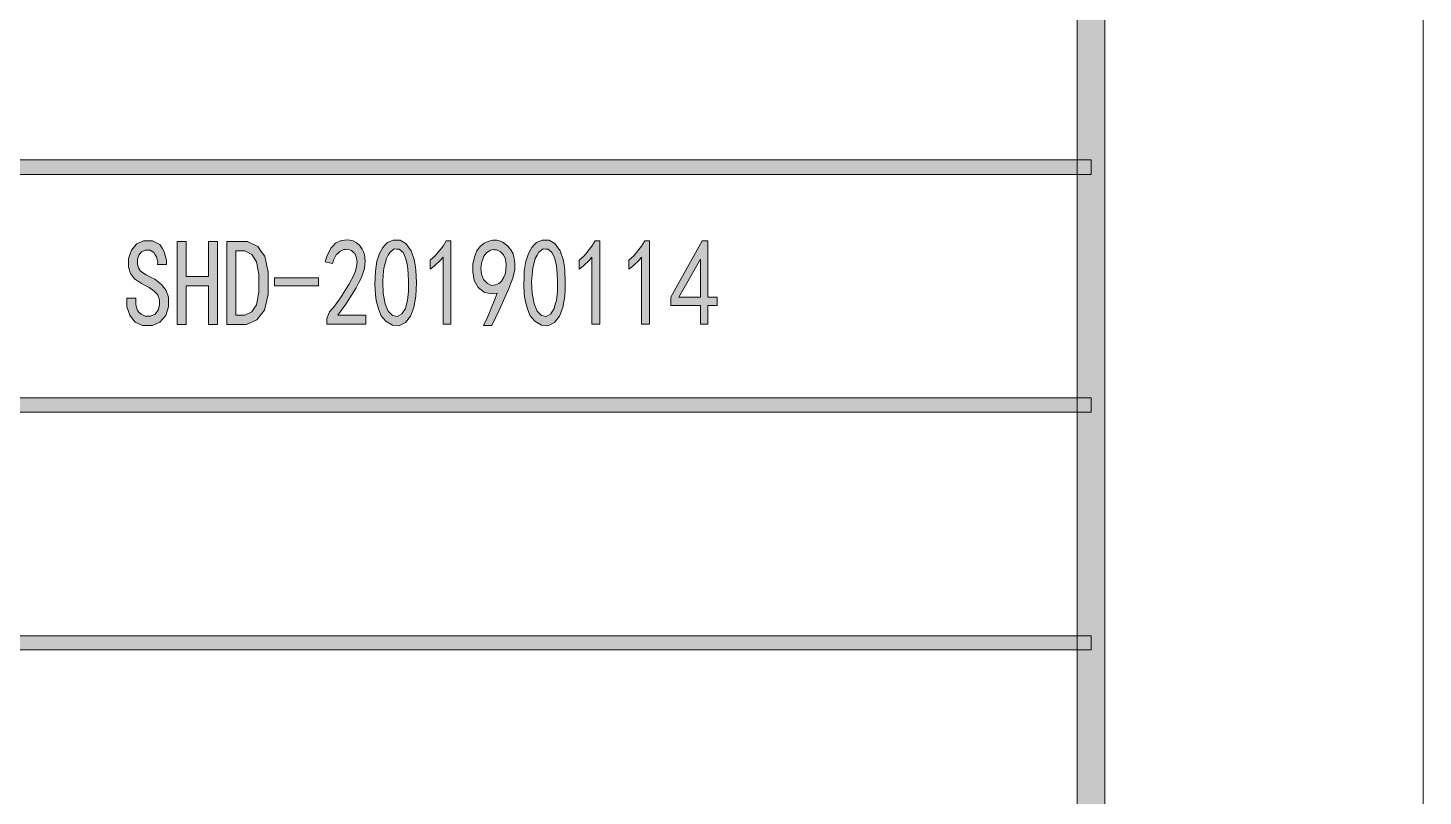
# Model space of a CAD drawing. Header units: millimetres. Extents: x 803 to 707111, y 130 to 2706464.
# Drawn here: x 702068 to 707111, y 2640494 to 2643273 of the extents above; entities that cross this region are included whole.
import ezdxf

# ---------------------------------------------------------------- set-up
doc = ezdxf.new("R2010")
doc.units = ezdxf.units.MM

msp = doc.modelspace()

# ---------------------------------------------------------------- hatches: boundary and pattern name
h = msp.add_hatch(color=0)
h.dxf.hatch_style = 2
h.paths.add_polyline_path([(705960.9, 2636339.7), (705860.9, 2636439.8), (705860.9, 2705213.8), (705960.9, 2705313.9)])
h = msp.add_hatch(color=0)
h.dxf.hatch_style = 2
h.paths.add_polyline_path([(705910.7, 2642795.4), (705910.7, 2642743.4), (699906.3, 2642743.4), (699906.3, 2642795.4)])
h = msp.add_hatch(color=0)
h.dxf.hatch_style = 2
h.paths.add_polyline_path([(702575.5, 2642284.4), (702575.5, 2642264.3), (702565.7, 2642232.5), (702555.4, 2642220.5), (702545.1, 2642208.9), (702517.6, 2642196.9), (702500, 2642196.9), (702482.4, 2642196.9), (702454.9, 2642209.3), (702445.4, 2642221.3), (702435.6, 2642233.8), (702425.7, 2642264.3), (702425.7, 2642282.7), (702425.7, 2642295.2), (702457.9, 2642295.2), (702457.9, 2642284.4), (702457.9, 2642271.1), (702464.3, 2642251), (702470.4, 2642244.1), (702476.8, 2642237.2), (702491.4, 2642230.3), (702500, 2642230.3), (702511.1, 2642230.3), (702527.5, 2642237.6), (702533, 2642244.9), (702538.2, 2642252.7), (702543.3, 2642270.3), (702543.3, 2642281), (702543.3, 2642289.6), (702536.9, 2642305.9), (702530.9, 2642313.2), (702524.4, 2642320.9), (702506.4, 2642334.2), (702494.4, 2642340.7), (702477.7, 2642348.4), (702453.2, 2642366), (702445.9, 2642375.5), (702438.6, 2642385.3), (702431.3, 2642408.1), (702431.3, 2642421), (702431.3, 2642439.4), (702441.6, 2642469.5), (702451.5, 2642480.7), (702461.8, 2642492.2), (702485.8, 2642503.4), (702500, 2642503.4), (702518, 2642503.4), (702544.6, 2642490.1), (702552.4, 2642476.4), (702560.5, 2642462.6), (702568.7, 2642433.4), (702568.7, 2642417.5), (702536.5, 2642417.5), (702536.9, 2642427.4), (702533, 2642445), (702527.9, 2642452.7), (702523.2, 2642460.5), (702509, 2642468.6), (702500, 2642468.6), (702491.4, 2642468.6), (702478.1, 2642462.6), (702473.4, 2642457), (702468.2, 2642451.5), (702463.5, 2642436), (702463.5, 2642426.6), (702463.5, 2642418.4), (702467.3, 2642405.1), (702471.2, 2642399.1), (702475.1, 2642393.5), (702495.3, 2642379.8), (702511.1, 2642372), (702526.6, 2642364.3), (702550.2, 2642345.4), (702558.8, 2642334.2), (702567.4, 2642323.5), (702575.5, 2642298.6)])
h = msp.add_hatch(color=0)
h.dxf.hatch_style = 2
h.paths.add_polyline_path([(702752.4, 2642200.3), (702720.2, 2642200.3), (702720.2, 2642340.7), (702639.9, 2642340.7), (702639.9, 2642200.3), (702607.7, 2642200.3), (702607.7, 2642500), (702639.9, 2642500), (702639.9, 2642373.7), (702720.2, 2642373.7), (702720.2, 2642500), (702752.4, 2642500)])
h = msp.add_hatch(color=0)
h.paths.add_polyline_path([(702935.8, 2642349.3), (702935.8, 2642308.9), (702922.5, 2642251.8), (702908.7, 2642234.6), (702895, 2642217.5), (702858, 2642200.3), (702834.9, 2642200.3), (702787.2, 2642200.3), (702787.2, 2642500), (702834.9, 2642500), (702861.1, 2642500), (702899.3, 2642482.4), (702911.3, 2642464.8), (702923.7, 2642447.6), (702935.8, 2642389.6)])
h.paths.add_polyline_path([(702902.3, 2642349.3), (702902.3, 2642381.9), (702893.7, 2642427.4), (702885.5, 2642440.3), (702876.9, 2642453.6), (702852, 2642466.9), (702834.9, 2642466.9), (702819.4, 2642466.9), (702819.4, 2642233.8), (702834.9, 2642233.8), (702852, 2642233.8), (702876.9, 2642246.2), (702885.5, 2642259.1), (702893.7, 2642271.6), (702902.3, 2642317.1)])
h = msp.add_hatch(color=0)
h.dxf.hatch_style = 2
h.paths.add_polyline_path([(703147.9, 2642209.3), (703148.3, 2642222.2), (703158.2, 2642245.8), (703167.2, 2642256.5), (703176.2, 2642266.8), (703199.4, 2642299.9), (703213.5, 2642322.2), (703227.7, 2642344.6), (703245.7, 2642378.9), (703250, 2642391.3), (703254.3, 2642403.8), (703257.3, 2642424.8), (703256.5, 2642433.4), (703255.2, 2642442), (703248.8, 2642456.6), (703243.2, 2642462.2), (703237.2, 2642468.2), (703224.3, 2642472.9), (703217, 2642472.1), (703209.7, 2642471.2), (703195.5, 2642463.9), (703189.1, 2642457.9), (703182.2, 2642451.9), (703172.3, 2642433.4), (703168.5, 2642421), (703141.8, 2642426.6), (703147.9, 2642446.7), (703162, 2642475.9), (703170.6, 2642484.9), (703179.6, 2642494.4), (703200.2, 2642504.3), (703212.3, 2642505.1), (703219.1, 2642506), (703231.6, 2642505.6), (703237.2, 2642504.3), (703243.2, 2642503), (703254.3, 2642497), (703260.3, 2642492.2), (703266.4, 2642487.1), (703276.2, 2642472.9), (703280.1, 2642463.1), (703284, 2642453.6), (703287, 2642430.4), (703285.7, 2642416.7), (703284.8, 2642403.4), (703273.7, 2642370.7), (703264.2, 2642351.9), (703254.3, 2642333), (703216.6, 2642274.1), (703188.2, 2642233.8), (703289.1, 2642233.8), (703289.1, 2642202), (703147.9, 2642202)])
h = msp.add_hatch(color=0)
h.paths.add_polyline_path([(703323, 2642369.5), (703323.5, 2642392.6), (703329, 2642429.6), (703333.3, 2642442.9), (703338.1, 2642456.6), (703350.9, 2642478.9), (703359.5, 2642488), (703367.7, 2642496.5), (703388.3, 2642505.1), (703400.7, 2642505.1), (703412.8, 2642505.1), (703434.2, 2642492.7), (703443.2, 2642479.8), (703452.7, 2642467.3), (703464.3, 2642435.1), (703467.3, 2642415.8), (703470.3, 2642396.5), (703472, 2642352.3), (703470.7, 2642327.4), (703469.9, 2642302.5), (703462.6, 2642261.7), (703456.6, 2642245.8), (703451, 2642230.3), (703432.9, 2642208), (703420.9, 2642202), (703408.9, 2642196), (703385.3, 2642197.3), (703373.3, 2642204.6), (703361.2, 2642212.3), (703344.5, 2642232.1), (703339.8, 2642244.1), (703334.6, 2642256.5), (703327.8, 2642282.3), (703325.6, 2642296), (703323.5, 2642309.3), (703322.2, 2642346.3)])
h.paths.add_polyline_path([(703352.2, 2642379.8), (703350.1, 2642355.7), (703351.8, 2642312.8), (703355.2, 2642293.9), (703358.7, 2642275.4), (703370.3, 2642248.4), (703378.4, 2642240.6), (703386.1, 2642232.9), (703402.9, 2642229.5), (703411, 2642234.6), (703419.6, 2642239.4), (703432.1, 2642258.7), (703435.9, 2642273.3), (703439.8, 2642287.4), (703443.2, 2642319.2), (703443.2, 2642336), (703443.2, 2642353.1), (703442.4, 2642384.5), (703441.5, 2642398.2), (703440.2, 2642412.4), (703433.8, 2642437.7), (703428.6, 2642449.3), (703423.5, 2642460.5), (703409.3, 2642472.5), (703400.7, 2642472.9), (703391.7, 2642473.4), (703376.7, 2642462.2), (703369.8, 2642451), (703363.4, 2642439.4), (703354.4, 2642404.2)])
h = msp.add_hatch(color=0)
h.dxf.hatch_style = 2
h.paths.add_polyline_path([(703568.2, 2642443.7), (703559.2, 2642432.6), (703536, 2642410.7), (703521.8, 2642399.9), (703521.8, 2642433.4), (703539.4, 2642448.5), (703568.2, 2642483.2), (703579.3, 2642503.4), (703596.1, 2642503.4), (703596.1, 2642202), (703568.2, 2642202)])
h = msp.add_hatch(color=0)
h.paths.add_polyline_path([(703714.2, 2642196.9), (703729.6, 2642229.1), (703754.5, 2642287.9), (703764.4, 2642314.1), (703746.8, 2642310.6), (703718, 2642316.6), (703706.4, 2642325.7), (703694.8, 2642334.7), (703680.7, 2642360), (703678.1, 2642375.5), (703676, 2642391.3), (703676.4, 2642419.7), (703679, 2642432.6), (703682, 2642445.4), (703690.5, 2642466.5), (703696.6, 2642474.6), (703702.6, 2642482.8), (703716.7, 2642494.8), (703725.3, 2642498.3), (703733.5, 2642501.7), (703748.5, 2642505.1), (703755.4, 2642505.1), (703762.2, 2642505.1), (703775.6, 2642501.7), (703782.9, 2642498.3), (703789.7, 2642494.8), (703802.2, 2642484.1), (703807.8, 2642477.2), (703813.8, 2642470.3), (703821.1, 2642455.8), (703823.2, 2642448.5), (703825.4, 2642440.7), (703827.5, 2642421.4), (703827.5, 2642409.8), (703827.5, 2642397.8), (703820.6, 2642367.7), (703813.8, 2642349.3), (703806.5, 2642330.8), (703772.1, 2642254.8), (703745.1, 2642196.9)])
h.paths.add_polyline_path([(703706.4, 2642393.1), (703707.3, 2642381.9), (703715, 2642363), (703721.9, 2642355.3), (703728.3, 2642348), (703742.9, 2642341.5), (703750.7, 2642342.4), (703758.4, 2642343.3), (703770.4, 2642348.4), (703775.1, 2642352.7), (703779.4, 2642357), (703788.4, 2642372), (703792.7, 2642382.8), (703795.3, 2642395.6), (703796.6, 2642418), (703795.3, 2642427.4), (703794, 2642436.4), (703786.7, 2642451.9), (703780.7, 2642457.9), (703774.7, 2642463.9), (703761.8, 2642470.3), (703754.5, 2642470.3), (703750.7, 2642471.2), (703739.5, 2642468.6), (703733.1, 2642464.8), (703726.2, 2642461.3), (703715.9, 2642447.6), (703712, 2642436.9), (703708.2, 2642426.6), (703705.1, 2642404.7)])
h = msp.add_hatch(color=0)
h.paths.add_polyline_path([(703861.4, 2642369.5), (703861.9, 2642392.6), (703867, 2642429.6), (703871.7, 2642442.9), (703876.5, 2642456.6), (703889.3, 2642478.9), (703897.5, 2642488), (703906.1, 2642496.5), (703926.7, 2642505.1), (703939.1, 2642505.1), (703951.2, 2642505.1), (703972.6, 2642492.7), (703981.6, 2642479.8), (703991.1, 2642467.3), (704002.7, 2642435.1), (704005.7, 2642415.8), (704008.3, 2642396.5), (704010, 2642352.3), (704009.1, 2642327.4), (704008.3, 2642302.5), (704001, 2642261.7), (703995, 2642245.8), (703988.9, 2642230.3), (703971.3, 2642208), (703959.3, 2642202), (703947.3, 2642196), (703923.7, 2642197.3), (703911.7, 2642204.6), (703899.6, 2642212.3), (703882.9, 2642232.1), (703878.2, 2642244.1), (703873, 2642256.5), (703866.1, 2642282.3), (703864, 2642296), (703861.9, 2642309.3), (703860.6, 2642346.3)])
h.paths.add_polyline_path([(703890.6, 2642379.8), (703888.5, 2642355.7), (703889.8, 2642312.8), (703893.6, 2642293.9), (703897.1, 2642275.4), (703908.7, 2642248.4), (703916.8, 2642240.6), (703924.5, 2642232.9), (703941.3, 2642229.5), (703949.4, 2642234.6), (703958, 2642239.4), (703970.1, 2642258.7), (703973.9, 2642273.3), (703977.8, 2642287.4), (703981.6, 2642319.2), (703981.6, 2642336), (703981.6, 2642353.1), (703980.8, 2642384.5), (703979.5, 2642398.2), (703978.6, 2642412.4), (703972.2, 2642437.7), (703967, 2642449.3), (703961.9, 2642460.5), (703947.7, 2642472.5), (703939.1, 2642472.9), (703930.1, 2642473.4), (703914.7, 2642462.2), (703908.2, 2642451), (703901.4, 2642439.4), (703892.8, 2642404.2)])
h = msp.add_hatch(color=0)
h.dxf.hatch_style = 2
h.paths.add_polyline_path([(704106.6, 2642443.7), (704097.6, 2642432.6), (704074.4, 2642410.7), (704060.2, 2642399.9), (704060.2, 2642433.4), (704077.8, 2642448.5), (704106.6, 2642483.2), (704117.7, 2642503.4), (704134.5, 2642503.4), (704134.5, 2642202), (704106.6, 2642202)])
h = msp.add_hatch(color=0)
h.dxf.hatch_style = 2
h.paths.add_polyline_path([(704286, 2642443.7), (704277, 2642432.6), (704253.8, 2642410.7), (704239.7, 2642399.9), (704239.7, 2642433.4), (704257.3, 2642448.5), (704286, 2642483.2), (704297.2, 2642503.4), (704314, 2642503.4), (704314, 2642202), (704286, 2642202)])
h = msp.add_hatch(color=0)
h.paths.add_polyline_path([(704499, 2642268.6), (704391.2, 2642268.6), (704391.2, 2642298.6), (704504.6, 2642503.4), (704525.6, 2642503.4), (704525.6, 2642298.6), (704559.5, 2642298.6), (704559.5, 2642268.6), (704525.6, 2642268.6), (704525.6, 2642202), (704499, 2642202)])
h.paths.add_polyline_path([(704499, 2642298.6), (704499, 2642436.9), (704420.4, 2642298.6)])
h = msp.add_hatch(color=0)
h.dxf.hatch_style = 2
h.paths.add_polyline_path([(703118.2, 2642340.7), (702958.5, 2642340.7), (702958.5, 2642368.6), (703118.2, 2642368.6)])
h = msp.add_hatch(color=0)
h.dxf.hatch_style = 2
h.paths.add_polyline_path([(705910.7, 2641935), (705910.7, 2641883.4), (699906.3, 2641883.4), (699906.3, 2641935)])
h = msp.add_hatch(color=0)
h.dxf.hatch_style = 2
h.paths.add_polyline_path([(705910.7, 2641074.6), (705910.7, 2641023), (699906.3, 2641023), (699906.3, 2641074.6)])

# ---------------------------------------------------------------- linework, layer by layer
at = {"color": 0, "lineweight": 0}
for points in [[(707110.7, 2635190), (707110.7, 2706463.7), (606199.4, 2706463.7), (606199.4, 2635190)], [(705960.9, 2636339.7), (705860.9, 2636439.8), (705860.9, 2705213.8), (705960.9, 2705313.9)], [(705910.7, 2642795.4), (705910.7, 2642743.4), (699906.3, 2642743.4), (699906.3, 2642795.4)], [(702575.5, 2642284.4), (702575.5, 2642264.3), (702565.7, 2642232.5), (702555.4, 2642220.5), (702545.1, 2642208.9), (702517.6, 2642196.9), (702500, 2642196.9), (702482.4, 2642196.9), (702454.9, 2642209.3), (702445.4, 2642221.3), (702435.6, 2642233.8), (702425.7, 2642264.3), (702425.7, 2642282.7), (702425.7, 2642295.2), (702457.9, 2642295.2), (702457.9, 2642284.4), (702457.9, 2642271.1), (702464.3, 2642251), (702470.4, 2642244.1), (702476.8, 2642237.2), (702491.4, 2642230.3), (702500, 2642230.3), (702511.1, 2642230.3), (702527.5, 2642237.6), (702533, 2642244.9), (702538.2, 2642252.7), (702543.3, 2642270.3), (702543.3, 2642281), (702543.3, 2642289.6), (702536.9, 2642305.9), (702530.9, 2642313.2), (702524.4, 2642320.9), (702506.4, 2642334.2), (702494.4, 2642340.7), (702477.7, 2642348.4), (702453.2, 2642366), (702445.9, 2642375.5), (702438.6, 2642385.3), (702431.3, 2642408.1), (702431.3, 2642421), (702431.3, 2642439.4), (702441.6, 2642469.5), (702451.5, 2642480.7), (702461.8, 2642492.2), (702485.8, 2642503.4), (702500, 2642503.4), (702518, 2642503.4), (702544.6, 2642490.1), (702552.4, 2642476.4), (702560.5, 2642462.6), (702568.7, 2642433.4), (702568.7, 2642417.5), (702536.5, 2642417.5), (702536.9, 2642427.4), (702533, 2642445), (702527.9, 2642452.7), (702523.2, 2642460.5), (702509, 2642468.6), (702500, 2642468.6), (702491.4, 2642468.6), (702478.1, 2642462.6), (702473.4, 2642457), (702468.2, 2642451.5), (702463.5, 2642436), (702463.5, 2642426.6), (702463.5, 2642418.4), (702467.3, 2642405.1), (702471.2, 2642399.1), (702475.1, 2642393.5), (702495.3, 2642379.8), (702511.1, 2642372), (702526.6, 2642364.3), (702550.2, 2642345.4), (702558.8, 2642334.2), (702567.4, 2642323.5), (702575.5, 2642298.6)], [(702752.4, 2642200.3), (702720.2, 2642200.3), (702720.2, 2642340.7), (702639.9, 2642340.7), (702639.9, 2642200.3), (702607.7, 2642200.3), (702607.7, 2642500), (702639.9, 2642500), (702639.9, 2642373.7), (702720.2, 2642373.7), (702720.2, 2642500), (702752.4, 2642500)], [(702935.8, 2642349.3), (702935.8, 2642308.9), (702922.5, 2642251.8), (702908.7, 2642234.6), (702895, 2642217.5), (702858, 2642200.3), (702834.9, 2642200.3), (702787.2, 2642200.3), (702787.2, 2642500), (702834.9, 2642500), (702861.1, 2642500), (702899.3, 2642482.4), (702911.3, 2642464.8), (702923.7, 2642447.6), (702935.8, 2642389.6)], [(703147.9, 2642209.3), (703148.3, 2642222.2), (703158.2, 2642245.8), (703167.2, 2642256.5), (703176.2, 2642266.8), (703199.4, 2642299.9), (703213.5, 2642322.2), (703227.7, 2642344.6), (703245.7, 2642378.9), (703250, 2642391.3), (703254.3, 2642403.8), (703257.3, 2642424.8), (703256.5, 2642433.4), (703255.2, 2642442), (703248.8, 2642456.6), (703243.2, 2642462.2), (703237.2, 2642468.2), (703224.3, 2642472.9), (703217, 2642472.1), (703209.7, 2642471.2), (703195.5, 2642463.9), (703189.1, 2642457.9), (703182.2, 2642451.9), (703172.3, 2642433.4), (703168.5, 2642421), (703141.8, 2642426.6), (703147.9, 2642446.7), (703162, 2642475.9), (703170.6, 2642484.9), (703179.6, 2642494.4), (703200.2, 2642504.3), (703212.3, 2642505.1), (703219.1, 2642506), (703231.6, 2642505.6), (703237.2, 2642504.3), (703243.2, 2642503), (703254.3, 2642497), (703260.3, 2642492.2), (703266.4, 2642487.1), (703276.2, 2642472.9), (703280.1, 2642463.1), (703284, 2642453.6), (703287, 2642430.4), (703285.7, 2642416.7), (703284.8, 2642403.4), (703273.7, 2642370.7), (703264.2, 2642351.9), (703254.3, 2642333), (703216.6, 2642274.1), (703188.2, 2642233.8), (703289.1, 2642233.8), (703289.1, 2642202), (703147.9, 2642202)], [(703323, 2642369.5), (703323.5, 2642392.6), (703329, 2642429.6), (703333.3, 2642442.9), (703338.1, 2642456.6), (703350.9, 2642478.9), (703359.5, 2642488), (703367.7, 2642496.5), (703388.3, 2642505.1), (703400.7, 2642505.1), (703412.8, 2642505.1), (703434.2, 2642492.7), (703443.2, 2642479.8), (703452.7, 2642467.3), (703464.3, 2642435.1), (703467.3, 2642415.8), (703470.3, 2642396.5), (703472, 2642352.3), (703470.7, 2642327.4), (703469.9, 2642302.5), (703462.6, 2642261.7), (703456.6, 2642245.8), (703451, 2642230.3), (703432.9, 2642208), (703420.9, 2642202), (703408.9, 2642196), (703385.3, 2642197.3), (703373.3, 2642204.6), (703361.2, 2642212.3), (703344.5, 2642232.1), (703339.8, 2642244.1), (703334.6, 2642256.5), (703327.8, 2642282.3), (703325.6, 2642296), (703323.5, 2642309.3), (703322.2, 2642346.3)], [(703352.2, 2642379.8), (703350.1, 2642355.7), (703351.8, 2642312.8), (703355.2, 2642293.9), (703358.7, 2642275.4), (703370.3, 2642248.4), (703378.4, 2642240.6), (703386.1, 2642232.9), (703402.9, 2642229.5), (703411, 2642234.6), (703419.6, 2642239.4), (703432.1, 2642258.7), (703435.9, 2642273.3), (703439.8, 2642287.4), (703443.2, 2642319.2), (703443.2, 2642336), (703443.2, 2642353.1), (703442.4, 2642384.5), (703441.5, 2642398.2), (703440.2, 2642412.4), (703433.8, 2642437.7), (703428.6, 2642449.3), (703423.5, 2642460.5), (703409.3, 2642472.5), (703400.7, 2642472.9), (703391.7, 2642473.4), (703376.7, 2642462.2), (703369.8, 2642451), (703363.4, 2642439.4), (703354.4, 2642404.2)], [(703568.2, 2642443.7), (703559.2, 2642432.6), (703536, 2642410.7), (703521.8, 2642399.9), (703521.8, 2642433.4), (703539.4, 2642448.5), (703568.2, 2642483.2), (703579.3, 2642503.4), (703596.1, 2642503.4), (703596.1, 2642202), (703568.2, 2642202)], [(703714.2, 2642196.9), (703729.6, 2642229.1), (703754.5, 2642287.9), (703764.4, 2642314.1), (703746.8, 2642310.6), (703718, 2642316.6), (703706.4, 2642325.7), (703694.8, 2642334.7), (703680.7, 2642360), (703678.1, 2642375.5), (703676, 2642391.3), (703676.4, 2642419.7), (703679, 2642432.6), (703682, 2642445.4), (703690.5, 2642466.5), (703696.6, 2642474.6), (703702.6, 2642482.8), (703716.7, 2642494.8), (703725.3, 2642498.3), (703733.5, 2642501.7), (703748.5, 2642505.1), (703755.4, 2642505.1), (703762.2, 2642505.1), (703775.6, 2642501.7), (703782.9, 2642498.3), (703789.7, 2642494.8), (703802.2, 2642484.1), (703807.8, 2642477.2), (703813.8, 2642470.3), (703821.1, 2642455.8), (703823.2, 2642448.5), (703825.4, 2642440.7), (703827.5, 2642421.4), (703827.5, 2642409.8), (703827.5, 2642397.8), (703820.6, 2642367.7), (703813.8, 2642349.3), (703806.5, 2642330.8), (703772.1, 2642254.8), (703745.1, 2642196.9)], [(703706.4, 2642393.1), (703707.3, 2642381.9), (703715, 2642363), (703721.9, 2642355.3), (703728.3, 2642348), (703742.9, 2642341.5), (703750.7, 2642342.4), (703758.4, 2642343.3), (703770.4, 2642348.4), (703775.1, 2642352.7), (703779.4, 2642357), (703788.4, 2642372), (703792.7, 2642382.8), (703795.3, 2642395.6), (703796.6, 2642418), (703795.3, 2642427.4), (703794, 2642436.4), (703786.7, 2642451.9), (703780.7, 2642457.9), (703774.7, 2642463.9), (703761.8, 2642470.3), (703754.5, 2642470.3), (703750.7, 2642471.2), (703739.5, 2642468.6), (703733.1, 2642464.8), (703726.2, 2642461.3), (703715.9, 2642447.6), (703712, 2642436.9), (703708.2, 2642426.6), (703705.1, 2642404.7)], [(703861.4, 2642369.5), (703861.9, 2642392.6), (703867, 2642429.6), (703871.7, 2642442.9), (703876.5, 2642456.6), (703889.3, 2642478.9), (703897.5, 2642488), (703906.1, 2642496.5), (703926.7, 2642505.1), (703939.1, 2642505.1), (703951.2, 2642505.1), (703972.6, 2642492.7), (703981.6, 2642479.8), (703991.1, 2642467.3), (704002.7, 2642435.1), (704005.7, 2642415.8), (704008.3, 2642396.5), (704010, 2642352.3), (704009.1, 2642327.4), (704008.3, 2642302.5), (704001, 2642261.7), (703995, 2642245.8), (703988.9, 2642230.3), (703971.3, 2642208), (703959.3, 2642202), (703947.3, 2642196), (703923.7, 2642197.3), (703911.7, 2642204.6), (703899.6, 2642212.3), (703882.9, 2642232.1), (703878.2, 2642244.1), (703873, 2642256.5), (703866.1, 2642282.3), (703864, 2642296), (703861.9, 2642309.3), (703860.6, 2642346.3)], [(703890.6, 2642379.8), (703888.5, 2642355.7), (703889.8, 2642312.8), (703893.6, 2642293.9), (703897.1, 2642275.4), (703908.7, 2642248.4), (703916.8, 2642240.6), (703924.5, 2642232.9), (703941.3, 2642229.5), (703949.4, 2642234.6), (703958, 2642239.4), (703970.1, 2642258.7), (703973.9, 2642273.3), (703977.8, 2642287.4), (703981.6, 2642319.2), (703981.6, 2642336), (703981.6, 2642353.1), (703980.8, 2642384.5), (703979.5, 2642398.2), (703978.6, 2642412.4), (703972.2, 2642437.7), (703967, 2642449.3), (703961.9, 2642460.5), (703947.7, 2642472.5), (703939.1, 2642472.9), (703930.1, 2642473.4), (703914.7, 2642462.2), (703908.2, 2642451), (703901.4, 2642439.4), (703892.8, 2642404.2)], [(704106.6, 2642443.7), (704097.6, 2642432.6), (704074.4, 2642410.7), (704060.2, 2642399.9), (704060.2, 2642433.4), (704077.8, 2642448.5), (704106.6, 2642483.2), (704117.7, 2642503.4), (704134.5, 2642503.4), (704134.5, 2642202), (704106.6, 2642202)], [(704286, 2642443.7), (704277, 2642432.6), (704253.8, 2642410.7), (704239.7, 2642399.9), (704239.7, 2642433.4), (704257.3, 2642448.5), (704286, 2642483.2), (704297.2, 2642503.4), (704314, 2642503.4), (704314, 2642202), (704286, 2642202)], [(704499, 2642268.6), (704391.2, 2642268.6), (704391.2, 2642298.6), (704504.6, 2642503.4), (704525.6, 2642503.4), (704525.6, 2642298.6), (704559.5, 2642298.6), (704559.5, 2642268.6), (704525.6, 2642268.6), (704525.6, 2642202), (704499, 2642202)], [(702902.3, 2642349.3), (702902.3, 2642381.9), (702893.7, 2642427.4), (702885.5, 2642440.3), (702876.9, 2642453.6), (702852, 2642466.9), (702834.9, 2642466.9), (702819.4, 2642466.9), (702819.4, 2642233.8), (702834.9, 2642233.8), (702852, 2642233.8), (702876.9, 2642246.2), (702885.5, 2642259.1), (702893.7, 2642271.6), (702902.3, 2642317.1)], [(704499, 2642298.6), (704499, 2642436.9), (704420.4, 2642298.6)], [(703118.2, 2642340.7), (702958.5, 2642340.7), (702958.5, 2642368.6), (703118.2, 2642368.6)], [(705910.7, 2641935), (705910.7, 2641883.4), (699906.3, 2641883.4), (699906.3, 2641935)], [(705910.7, 2641074.6), (705910.7, 2641023), (699906.3, 2641023), (699906.3, 2641074.6)]]:
    msp.add_lwpolyline(points, close=True, dxfattribs=at)

doc.saveas('drawing.dxf')
